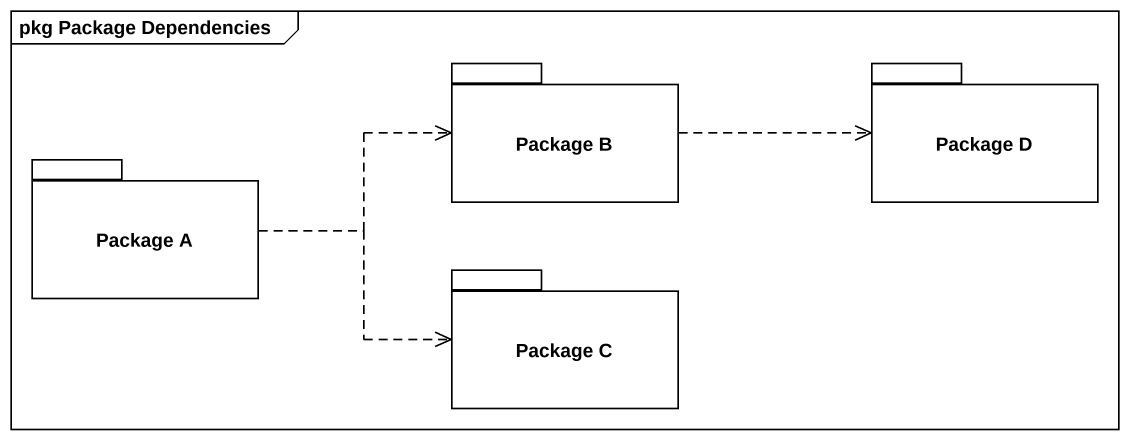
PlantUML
@startuml
mainframe pkg Package Dependencies
package "Package B" as Package_B {
}
package "Package D" as Package_D {
}
package "Package A" as Package_A {
}
package "Package C" as Package_C {
}
Package_B .right.> Package_D
Package_A .right.> Package_B
Package_A .right.> Package_C
@enduml
